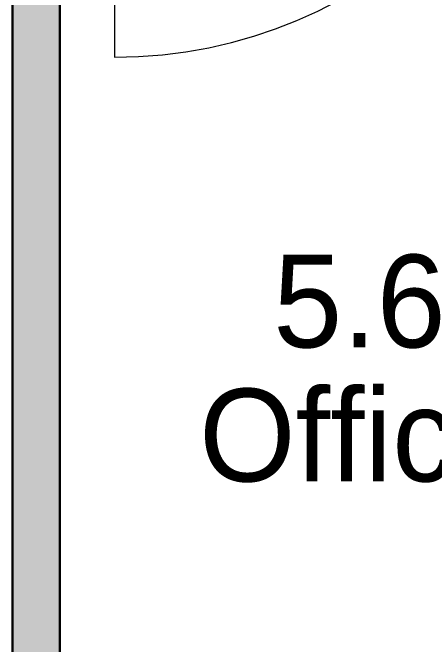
# Model space of a CAD drawing. Header units: millimetres. Extents: x 155927 to 326028, y -36033 to 97293.
# Drawn here: x 167499 to 168408, y 11230 to 12592 of the extents above; entities that cross this region are included whole.
import ezdxf

# ---------------------------------------------------------------- set-up
doc = ezdxf.new("R2010")
doc.units = ezdxf.units.MM
doc.header["$MEASUREMENT"] = 0
for name, color, linetype, lineweight in [('A-AREA-IDEN', 7, 'CONTINUOUS', 9), ('A-DOOR', 4, 'CONTINUOUS', 9), ('A-WALL-PATT', 7, 'CONTINUOUS', 9), ('I-WALL', 7, 'CONTINUOUS', 9)]:
    doc.layers.add(name, color=color, linetype=linetype, lineweight=lineweight)
doc.styles.add('Century Gothic', font='GOTHIC.TTF', dxfattribs={"height": 200})

msp = doc.modelspace()

# ---------------------------------------------------------------- hatches: boundary and pattern name
at = {"layer": 'A-WALL-PATT'}
msp.add_hatch(color=256, dxfattribs=at).paths.add_polyline_path([(167498.8, 9754.7), (167600.8, 9754.7), (167600.8, 13505.6), (167498.8, 13505.6), (167498.8, 10128.1)], flags=0)

# ---------------------------------------------------------------- linework, layer by layer
at = {"layer": 'A-DOOR'}
msp.add_line((167718.3, 13505.6), (167718.3, 12495.6), dxfattribs=at)
msp.add_arc((167718.3, 13505.6), 1010, 270, 0, dxfattribs=at)
at = {"layer": 'I-WALL', "lineweight": 30}
for p, q in [((167498.8, 13505.6), (167498.8, 9754.7)), ((167600.8, 9754.7), (167600.8, 13505.6))]:
    msp.add_line(p, q, dxfattribs=at)

# ---------------------------------------------------------------- texts
at = {"layer": 'A-AREA-IDEN', "style": 'Century Gothic'}
for s, p in [('5.64', (168060.3, 11869.9)), ('Office', (167900.6, 11580.9))]:
    msp.add_text(s, height=200, dxfattribs=at).set_placement(p)

doc.saveas('drawing.dxf')
